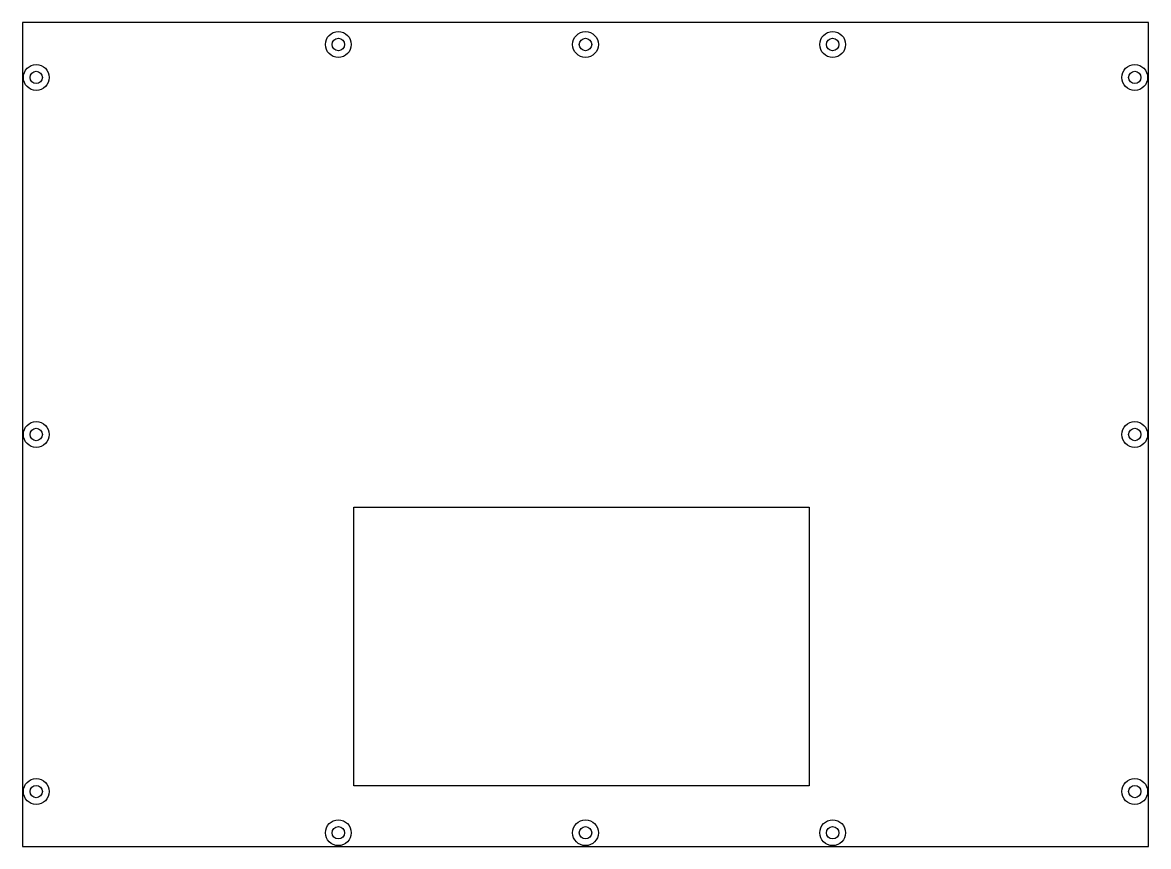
# Model space of a CAD drawing. Header units: millimetres. Extents: x -205 to 205, y -150 to 150.
import ezdxf

# ---------------------------------------------------------------- set-up
doc = ezdxf.new("R2010")
doc.units = ezdxf.units.MM

msp = doc.modelspace()

# ---------------------------------------------------------------- linework, layer by layer
at = {"color": 7, "linetype": 'Continuous', "lineweight": 25}
for p, q in [((-205, 150), (-205, -150)), ((205, 150), (-205, 150)), ((205, -150), (205, 150)), ((-84.3, -26.45), (81.4, -26.45)), ((-84.3, -127.95), (-84.3, -26.45)), ((81.4, -26.45), (81.4, -127.95)), ((81.4, -127.95), (-84.3, -127.95)), ((-205, -150), (205, -150))]:
    msp.add_line(p, q, dxfattribs=at)
for centre, radius in [((-90, 142), 4.7), ((-90, 142), 2.25), ((0, 142), 4.7), ((0, 142), 2.25), ((90, 142), 4.7), ((90, 142), 2.25), ((-200, 130), 4.7), ((-200, 130), 2.25), ((200, 130), 4.7), ((200, 130), 2.25), ((-200, 0), 4.7), ((200, 0), 4.7), ((-200, 0), 2.25), ((200, 0), 2.25), ((-200, -130), 4.7), ((200, -130), 4.7), ((-200, -130), 2.25), ((200, -130), 2.25), ((-90, -145), 4.7), ((-90, -145), 2.25), ((0, -145), 4.7), ((0, -145), 2.25), ((90, -145), 4.7), ((90, -145), 2.25)]:
    msp.add_circle(centre, radius, dxfattribs=at)

doc.saveas('drawing.dxf')
